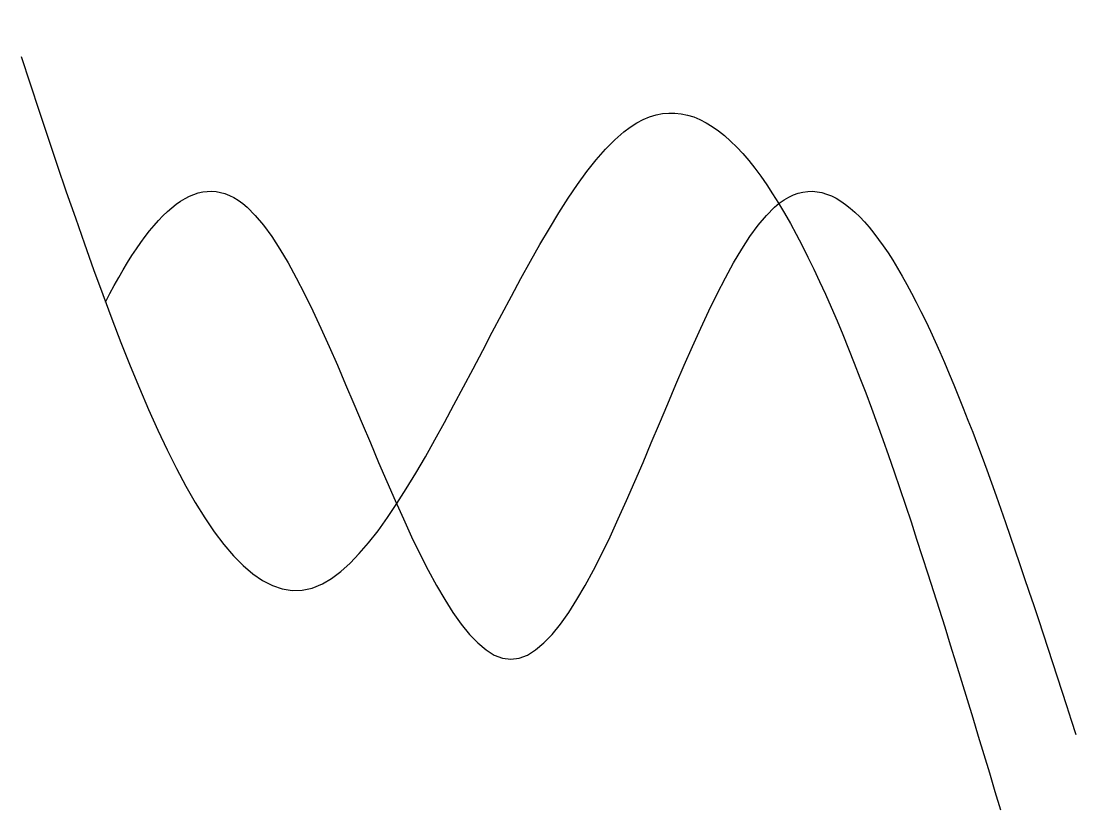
# Model space of a CAD drawing. Header units: millimetres. Extents: x 2 to 30, y 0 to 20.9.
import ezdxf

# ---------------------------------------------------------------- set-up
doc = ezdxf.new("R2010")
doc.units = ezdxf.units.MM
doc.layers.get('0').update_dxf_attribs({"lineweight": 25})

msp = doc.modelspace()

# ---------------------------------------------------------------- linework, layer by layer
for points, knots in [([(2, 20), (4.558, 12.274), (9.404, -2.362), (19.473, 28.276), (24.842, 10.471), (28, 0)], [0, 0, 0, 0, 16.124515, 30.546721, 51.137981, 51.137981, 51.137981, 51.137981]), ([(4.24, 13.484), (5.49, 15.924), (9.045, 19.33), (15, -5.933), (22.401, 25.463), (27.344, 10.199), (30, 2)], [8.577632, 8.577632, 8.577632, 8.577632, 16.124515, 30.016959, 43.909403, 60.033919, 60.033919, 60.033919, 60.033919])]:
    msp.add_open_spline(points, degree=3, knots=knots)

doc.saveas('drawing.dxf')
